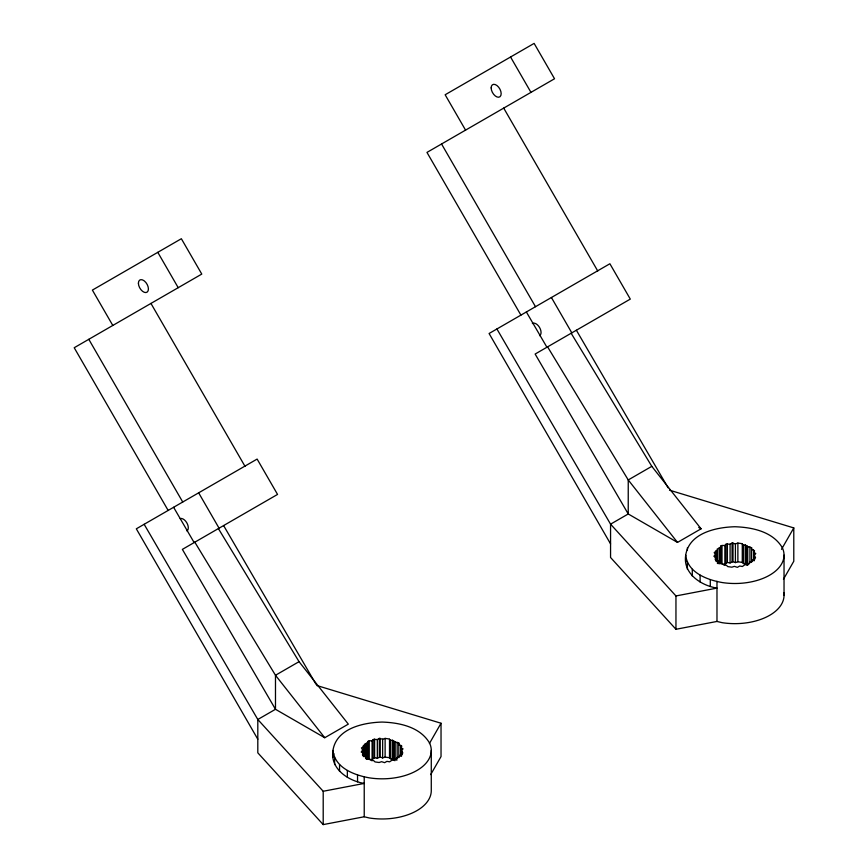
<?xml version="1.0" encoding="UTF-8"?>
<svg xmlns="http://www.w3.org/2000/svg" width="868" height="868" viewBox="0 0 868 868"><rect width="100%" height="100%" fill="white"/><g stroke="black" fill="none" stroke-linecap="round" stroke-linejoin="round"><path stroke-width="1.3" d="M372.101 740.805L369.247 740.795L369.247 759.511L372.101 759.511L372.101 740.805L373.435 739.352L377.33 739.547L379.327 738.386L382.636 739.21L385.121 738.397L389.179 738.961L390.73 740.361L392.575 740.274L394.951 741.999L398.824 743.019L398.824 744.668L401.819 746.111L400.994 747.684L400.994 755.702M724.867 545.484L722.002 545.473L722.002 564.189L724.867 564.189L724.867 545.484L726.201 544.03L730.086 544.225L732.082 543.053L735.402 543.889L737.876 543.075L741.934 543.639L743.485 545.039L745.33 544.952L747.717 546.666L751.58 547.697L751.58 549.346L754.574 550.789L753.75 552.363L753.75 560.381M366.263 758.556L366.329 743.247L367.468 743.03L367.978 741.413L369.247 740.795M722.002 545.473L720.733 546.091L720.234 547.708L717.228 549.043L717.445 563.527M332.954 750.451C336.339 728.382 363.291 722.567 382.115 722.067C399.54 722.621 420.079 726.896 429.595 743.106A49.161 28.384 0 0 1 369.388 777.858C354.35 775.178 334.853 767.963 332.954 750.451C329.959 768.82 348.22 780.853 364.224 783.424L323.2 791.269L257.807 719.496L144.153 524.294M332.954 757.254L333.789 753.576M685.709 555.129C689.094 533.061 716.057 527.234 734.87 526.746C752.296 527.299 772.845 531.563 782.361 547.784A49.161 28.384 0 0 1 722.154 582.536C707.105 579.857 687.608 572.641 685.709 555.129C682.715 573.498 700.986 585.531 716.979 588.103L675.955 595.947L610.562 524.174L496.908 328.972M685.709 561.932L686.273 559.48M400.994 747.684L403.012 748.834L401.58 750.755L402.785 752.838L402.003 754.52L399.584 755.42L399.736 756.516L396.817 757.677L396.307 759.316L392.13 760.097L389.634 761.822L386.9 761.345L384.632 762.668L381.616 761.681L379.11 762.495L375.041 761.93L373.533 760.509L371.613 760.639L369.269 758.903L366.459 758.61L365.406 757.872L365.406 756.223L362.412 754.791L363.236 753.218L361.218 752.057L362.683 749.995L361.446 747.912L363.67 746.838L363.334 745.938L364.69 745.482L364.462 744.364L366.263 743.854M717.445 550.16L714.212 552.591L715.449 554.674L713.876 556.214L715.991 557.885L715.167 559.459L715.655 560.131L718.172 560.902L718.161 562.551L719.225 563.289L722.035 563.582L724.368 565.318L726.288 565.187L727.796 566.609L731.865 567.173L734.371 566.359L737.399 567.346L739.666 566.023L742.39 566.5L744.885 564.764L749.062 563.994L749.572 562.355L752.502 561.195L752.339 560.099L754.759 559.198L755.54 557.516L754.335 555.433L755.768 553.513L753.75 552.363M429.4 743.54L441.031 723.239L316.722 685.481M430.691 774.614L441.031 756.57L441.031 723.239M781.504 549.346L793.786 527.918L669.478 490.16M783.446 579.292L793.786 561.249L793.786 527.918M372.101 759.511L374.596 757.786L377.33 758.252L380.249 757.026L382.636 757.916L385.121 757.102L389.179 757.677L394.951 760.704L394.951 741.999M724.867 564.189L727.362 562.453L730.086 562.931L733.004 561.705L735.402 562.594L737.876 561.78L741.934 562.355L747.717 565.383L747.717 546.666M186.978 530.956L187.727 530.153A7.085 4.09 60 0 0 186.685 522.612A7.085 4.09 60 0 0 180.609 518.478L180.218 518.63M299.048 661.666L275.481 675.271L275.481 709.286L324.751 737.735L348.318 724.129L299.048 661.666L218.389 528.579M651.803 466.344L628.237 479.95L628.237 513.964L677.507 542.413L701.073 528.807L651.803 466.344L571.155 333.258M532.366 323.547L533.364 323.156A7.085 4.09 60 0 1 539.44 327.29A7.085 4.09 60 0 1 540.482 334.831L539.571 335.688M610.562 543.9L489.085 333.496L609.889 263.753L630.298 299.102L535.133 354.046L628.237 513.964L610.562 524.174L610.562 557.506L675.955 629.278L716.979 621.445L722.154 622.681A49.161 28.384 0 0 0 783.847 592.79M257.807 739.221L136.319 528.818L257.123 459.074L277.543 494.424L182.367 549.379L275.481 709.286L257.807 719.496L257.807 752.827L323.2 824.6L364.224 816.766L369.388 818.003A49.161 28.384 0 0 0 431.277 790.585L431.277 750.451M698.729 527.451L701.073 528.807M677.507 542.413L628.237 479.95L547.589 346.864M324.751 737.735L275.481 675.271L194.823 542.185M576.374 330.241L668.121 487.827M526.366 311.97L546.916 347.243M223.608 525.563L316.039 684.31M173.611 507.292L194.15 542.576M510.558 57.006L530.966 92.366M503.711 108.099L597.759 271.011M465.563 130.124L445.143 94.764L534.124 43.4L554.533 78.76L426.969 152.41L520.909 315.117M551.408 297.507L571.828 332.867M441.552 143.99L535.491 306.697M157.792 252.328L178.211 287.688M150.945 303.42L245.004 466.333M112.797 325.446L92.388 290.096L181.358 238.722L201.777 274.082L74.214 347.732L168.153 510.438M198.653 492.829L219.061 528.189M88.796 339.312L182.736 502.019M784.032 555.129L784.032 595.264M754.335 555.433L754.335 560.771M753.576 549.954L753.576 560.652M751.58 547.697L751.58 562.399M749.919 546.905L749.919 562.931M747.348 545.994L747.348 564.71M746.274 545.972L746.274 564.677M745.33 544.952L745.33 563.658M743.485 545.039L743.485 563.744M742.281 543.954L742.281 562.659M737.876 543.075L737.876 561.78M735.402 543.889L735.402 562.594M733.004 542.999L733.004 561.705M732.082 543.053L732.082 561.77M730.086 544.225L730.086 562.931M727.362 543.748L727.362 562.453M725.93 544.323L725.93 563.028M720.733 546.091L720.733 563.462M720.234 547.708L720.234 563.744M719.095 547.925L719.095 563.95M716.979 581.3L716.979 621.445M716.436 551.505L716.436 560.869M716.089 550.616L716.089 561.314M715.991 557.885L715.991 560.565M715.449 554.674L715.449 558.677M710.295 579.705L710.295 586.508M700.107 575.191L700.107 581.994M692.295 569.31L692.295 576.113M687.391 547.784L687.391 550.052M687.391 562.475L687.391 569.278M675.955 595.947L675.955 629.278M401.58 750.755L401.58 756.093M400.821 745.286L400.821 755.974M398.824 743.019L398.824 757.721M397.164 742.227L397.164 758.263M396.817 757.677L396.817 760.346M394.582 741.326L394.582 760.032M393.519 741.294L393.519 759.999M392.575 740.274L392.575 758.979M390.73 740.361L390.73 759.077M389.515 739.276L389.515 757.981M385.121 738.397L385.121 757.102M382.636 739.21L382.636 757.916M380.249 738.321L380.249 757.026M379.327 738.386L379.327 757.091M377.33 739.547L377.33 758.252M374.596 739.069L374.596 757.786M373.164 739.644L373.164 758.361M367.978 741.413L367.978 758.784M367.468 743.03L367.468 759.066M366.329 743.247L366.329 759.283M364.69 745.482L364.69 756.18M364.462 744.364L364.462 756.397M364.224 776.621L364.224 816.766M363.67 746.838L363.67 756.191M363.334 745.938L363.334 756.636M362.683 749.995L362.683 755.344M357.54 775.026L357.54 781.829M347.352 770.513L347.352 777.316M339.54 764.643L339.54 771.446M334.636 757.797L334.636 764.6M323.2 791.269L323.2 824.6M138.403 283.207A7.085 4.09 60 0 0 145.911 292.559A7.085 4.09 60 0 0 145.911 282.534A7.085 4.09 60 0 0 138.403 283.207M491.158 87.885A7.085 4.09 60 0 0 498.666 97.227A7.085 4.09 60 0 0 498.666 87.212A7.085 4.09 60 0 0 491.158 87.885"/></g></svg>
